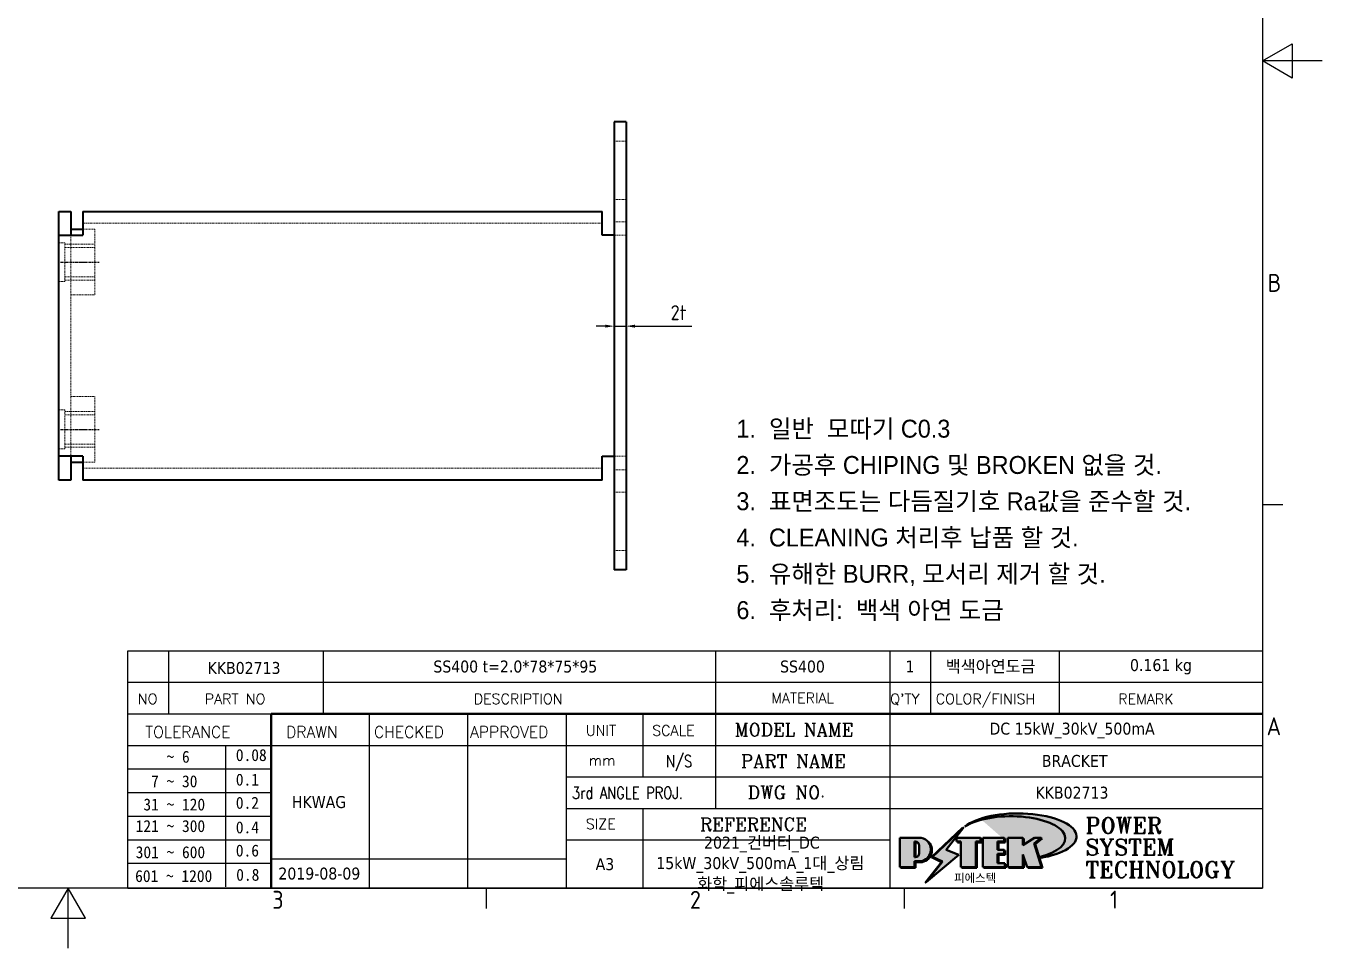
# Model space of a CAD drawing. Header units: millimetres. Extents: x 0 to 420, y 0 to 297.
# Drawn here: x 202.9 to 420, y 0 to 154.4 of the extents above; entities that cross this region are included whole.
import ezdxf
from ezdxf.enums import TextEntityAlignment as Align

# ---------------------------------------------------------------- set-up
doc = ezdxf.new("R2010")
doc.units = ezdxf.units.MM
doc.linetypes.add('CHAIN', pattern=[0.7087, 0.4724, -0.0591, 0.1181, -0.0591])
doc.linetypes.add('DASHED', pattern=[0.2067, 0.1654, -0.0413])
doc.layers.get('0').update_dxf_attribs({"color": 3, "lineweight": 25, "true_color": 0x00ff00})
for name, color, linetype, lineweight, true_color in [('가려진 것(ISO)', 2, 'DASHED', 18, 0xffff00), ('가시적인 것(ISO)', 3, 'Continuous', 40, 0x00ff00), ('기호(ISO)', 5, 'Continuous', 25, 0x0000ff), ('제목(ISO)', 5, 'Continuous', 50, 0x0000ff), ('중심선(ISO)', 1, 'Continuous', 25, 0xff0000), ('치수(ISO)', 2, 'Continuous', 25, 0xffff00)]:
    doc.layers.add(name, color=color, linetype=linetype, lineweight=lineweight, true_color=true_color)
doc.layers.add('경계(ISO)', color=7, linetype='Continuous', lineweight=25)
doc.layers.add('해치(ISO)', color=7, linetype='Continuous', lineweight=18)
doc.styles.add('HAN_291', font='')
doc.styles.add('HAN_370', font='', dxfattribs={"width": 2})
doc.styles.add('ISO Proportional', font='arial.ttf')
doc.styles.add('RC_284', font='ROMANC.shx')
doc.styles.add('RC_287', font='ROMANC.shx')
doc.styles.add('RC_292', font='ROMANC.shx')
doc.styles.add('ROMANT_294', font='romant.shx')
doc.styles.add('문자 텍스트_PSTEK_POSCO', font='isocp.shx')
doc.styles.add('치수 텍스트_PSTEK_POSCO', font='isocp.shx')
doc.styles.add('텍스트 스타일198', font='tahoma.ttf')
doc.styles.add('텍스트 스타일333', font='ROMANC.shx', dxfattribs={"width": 0.800000011920929})
doc.styles.get('HAN_291').set_extended_font_data('GulimChe')
doc.styles.get('HAN_370').set_extended_font_data('GulimChe')
doc.dimstyles.new('치수_PSTEK_POSCO', dxfattribs={"dimtxt": 2.5, "dimasz": 1.5, "dimexe": 1, "dimexo": 1, "dimgap": 1, "dimtad": 1, "dimrnd": 1e-08, "dimdsep": 46, "dimtxsty": '치수 텍스트_PSTEK_POSCO', "dimcen": 0.09, "dimdle": 10, "dimclrd": 7, "dimclre": 7, "dimclrt": 2, "dimadec": 1, "dimazin": 2, "dimtfac": 1, "dimtmove": 0, "dimatfit": 3, "dimfxl": 1, "dimtolj": 1, "dimlwd": -1, "dimlwe": -1, "dimarcsym": 0})

# ---------------------------------------------------------------- blocks, each defined once
blk = doc.blocks.new('경계 Default Border')
at = {"layer": '경계(ISO)'}
for p, q in [((410, 74.25000190734863), (413.4000015258789, 74.25000190734863)), ((280, 10), (280, 6.599999666213989)), ((350, 10), (350, 6.599999666213989))]:
    blk.add_line(p, q, dxfattribs=at)
at = {"layer": '경계(ISO)', "flags": 128}
for points in [[(10, 10), (10, 287.0000076293945), (410, 287.0000076293945), (410, 10), (10, 10)], [(420, 148.5000038146973), (410, 148.5000038146973), (415, 151.3867473602295), (415, 145.6132507324219), (410, 148.5000038146973)], [(210, 0), (210, 10), (207.1132469177246, 5), (212.8867530822754, 5), (210, 10)]]:
    blk.add_lwpolyline(points, dxfattribs=at)
at = {"layer": '경계(ISO)', "color": 2, "true_color": 0xffff00, "char_height": 3.00000011920929, "attachment_point": 7, "style": '문자 텍스트_PSTEK_POSCO'}
for s, insert in [('B', (410.878270202895, 109.8463944559917)), ('A', (410.7144008173592, 35.61784856929444)), ('3', (244.1685395229535, 6.57139439638704)), ('2', (314.127739416884, 6.57139439638704)), ('1', (384.4860661041481, 6.59999988079071))]:
    blk.add_mtext(s, dxfattribs=dict(at, insert=insert))
blk = doc.blocks.new('제목 블록 PSTEK')
at = {"true_color": 0x848484}
for points in [[(317.2195697678507, 17.0593801673321), (322.0326348870767, 21.62682475217465), (322.2781991042243, 21.94392121864296), (317.0471853425802, 16.97985676345368), (318.7512090904202, 16.1899260703855), (316.0018030350395, 12.71868385740789), (316.3356552234328, 13.00206718743325), (318.9235935156908, 16.2694494742633)], [(321.9846681452406, 19.60711530335299), (321.4042753185749, 19.60711530335299), (321.4042753185749, 19.45905590879572), (321.9846681452406, 19.45905590879572)], [(324.6615819988275, 19.45905590879572), (325.4196460989604, 19.45905590879572), (325.4196460989604, 20.11051724484596), (325.2419748254881, 20.11051724484596), (325.2419748254881, 19.60711530335299), (324.4839107253602, 19.60711530335299), (324.4839107253602, 15.3430047401139), (322.1623394187076, 15.3430047401139), (322.1623394187076, 15.19494534555726), (324.6615819988275, 15.19494534555726)], [(328.2914414389548, 19.45905590879572), (329.4054050004294, 19.45905590879572), (329.4054050004294, 20.11051724484596), (329.2277337269622, 20.11051724484596), (329.2277337269622, 19.60711530335299), (328.1137701654877, 19.60711530335299), (328.1137701654877, 18.25543873810179), (328.2914414389548, 18.25543873810179)], [(332.5088862584528, 20.1105172448466), (332.3312149849806, 20.1105172448466), (332.3312149849806, 18.99741471888368), (332.5088862584528, 19.11081371413894)], [(335.6156307331414, 20.11051724484596), (335.2535118015555, 20.11051724484596), (334.2514536401189, 19.30614745124769), (335.4855464857051, 15.3430047401139), (333.1954852176545, 15.3430047401139), (333.2478643833523, 15.19494534555726), (335.6632177591723, 15.19494534555726), (334.4291249135862, 19.15808805669106)], [(328.2914414389548, 17.41554667867274), (329.4054050004294, 17.41554667867274), (329.4054050004294, 18.10737934354514), (329.2277337269622, 18.10737934354514), (329.2277337269622, 17.56360607323003), (328.1137701654877, 17.56360607323003), (328.1137701654877, 15.9944660761648), (328.2914414389548, 15.9944660761648)], [(332.5088862584528, 16.92964231796647), (332.3312149849806, 17.43186301645164), (332.3312149849806, 15.3430047401139), (330.0369607660135, 15.3430047401139), (330.0369607660135, 15.19494534555726), (332.5088862584528, 15.19494534555726)], [(329.5356972676428, 15.8464066816075), (329.3580259941756, 15.8464066816075), (329.3580259941756, 15.3430047401139), (325.8342124037171, 15.3430047401139), (325.8342124037171, 15.19494534555726), (329.5356972676428, 15.19494534555726)]]:
    blk.add_hatch(color=252, dxfattribs=at).paths.add_polyline_path(points)
at = {"true_color": 0x0000ff}
blk.add_hatch(color=5, dxfattribs=at).paths.add_polyline_path([(321.6183518841322, 17.4193704504104), (319.5281351041078, 18.24969419629727), (322.4505835294948, 22.02344462252142), (317.2195697678507, 17.0593801673321), (318.9235935156908, 16.2694494742633), (316.1741874603099, 12.79820726128571)])
at = {"true_color": 0xff0000}
h = blk.add_hatch(color=1, dxfattribs=at)
edge = h.paths.add_edge_path(flags=0)
edge.add_line((314.2242174273352, 19.60711530335299), (314.2242174273352, 17.00126995915134))
edge.add_line((314.2242174273352, 17.00126995915134), (314.3485873187598, 17.00126995915134))
edge.add_arc((314.3485873187598, 17.6527312952023), 0.6514613360509371, 270, 360)
edge.add_line((315.0000486548106, 17.6527312952023), (315.0000486548106, 18.95565396730211))
edge.add_arc((314.3485873187598, 18.95565396730212), 0.6514613360508712, 0, 90)
edge.add_line((314.3485873187598, 19.60711530335299), (314.2242174273352, 19.60711530335299))
edge = h.paths.add_edge_path()
edge.add_arc((314.9847713324306, 18.28938669179658), 1.969189947606664, 269.9999999999959, 450)
edge.add_line((314.9847713324306, 20.25857663940318), (311.7664314776902, 20.25857663940324))
edge.add_line((311.7664314776902, 20.25857663940324), (311.7664314776902, 15.3430047401139))
edge.add_line((311.7664314776902, 15.3430047401139), (314.2242174273352, 15.3430047401139))
edge.add_line((314.2242174273352, 15.3430047401139), (314.2242174273352, 16.32019674418991))
edge.add_line((314.2242174273352, 16.32019674418991), (314.9847713324307, 16.32019674418991))
at = {"true_color": 0x848484}
h = blk.add_hatch(color=252, dxfattribs=at)
edge = h.paths.add_edge_path()
edge.add_arc((314.9847713324309, 18.28938669179657), 1.969189947606666, 270, 406.8278729790604)
edge.add_arc((315.1624426058984, 18.1413272972396), 1.969189947606962, -90, 53.560984836317004, ccw=False)
edge.add_line((315.1624426058984, 16.17213734963263), (314.4018887008024, 16.17213734963263))
edge.add_line((314.4018887008024, 16.17213734963263), (314.4018887008024, 15.19494534555726))
edge.add_line((314.4018887008024, 15.19494534555726), (311.9441027511573, 15.19494534555726))
edge.add_line((311.9441027511573, 15.19494534555726), (311.9441027511573, 15.3430047401139))
edge.add_line((311.9441027511573, 15.3430047401139), (314.2242174273352, 15.3430047401139))
edge.add_line((314.2242174273352, 15.3430047401139), (314.2242174273352, 16.32019674418991))
edge.add_line((314.2242174273352, 16.32019674418991), (314.9847713324309, 16.32019674418991))
h = blk.add_hatch(color=252, dxfattribs=at)
edge = h.paths.add_edge_path()
edge.add_line((314.4018887008024, 19.45905590879572), (314.5262585922315, 19.45905590879572))
edge.add_arc((314.5262585922314, 18.80759457274939), 0.6514613360463194, 60.4189348879147, 90.00000000000318, ccw=False)
edge.add_arc((314.3485873187602, 18.95565396730057), 0.6514613360524251, 39.96992292766206, 90.00000000009999)
edge.add_line((314.3485873187591, 19.60711530335307), (314.2242174273352, 19.60711530335298))
edge.add_line((314.2242174273352, 19.60711530335299), (314.2242174273352, 17.00126995915134))
edge.add_line((314.2242174273352, 17.00126995915134), (314.3485873187591, 17.00126995915134))
edge.add_arc((314.3485873187568, 17.652731295233), 0.6514613360816299, 270.0000000002, 274.6930825552478)
edge.add_line((314.4018887008024, 17.0034541317032), (314.4018887008024, 19.45905590879572))
at = {"true_color": 0xff0000}
for points in [[(324.4839107253602, 19.60711530335299), (325.2419748254881, 19.60711530335299), (325.2419748254881, 20.25857663940324), (321.2266040451076, 20.25857663940324), (321.2266040451076, 19.60711530335299), (321.9846681452406, 19.60711530335299), (321.9846681452406, 15.3430047401139), (324.4839107253602, 15.3430047401139)], [(329.2277337269622, 20.25857663940324), (325.65654113025, 20.25857663940324), (325.65654113025, 15.3430047401139), (329.3580259941756, 15.3430047401139), (329.3580259941756, 15.9944660761648), (328.1137701654877, 15.9944660761648), (328.1137701654877, 17.56360607323003), (329.2277337269622, 17.56360607323003), (329.2277337269622, 18.25543873810179), (328.1137701654877, 18.25543873810179), (328.1137701654877, 19.60711530335299), (329.2277337269622, 19.60711530335299)], [(332.3312149849806, 20.25857663940324), (329.8592894925411, 20.25857663940324), (329.8592894925411, 15.3430047401139), (332.3312149849806, 15.3430047401139), (332.3312149849806, 17.4318630164523), (333.0701931098801, 15.3430047401139), (335.4855464857051, 15.3430047401139), (334.2514536401189, 19.30614745124769), (335.4379594596742, 20.25857663940324), (334.3071782107978, 20.25857663940324), (332.3312149849806, 18.99741471888304)]]:
    blk.add_hatch(color=1, dxfattribs=at).paths.add_polyline_path(points)
at = {"layer": '해치(ISO)', "true_color": 0x27d1fc}
h = blk.add_hatch(color=140, dxfattribs=at)
edge = h.paths.add_edge_path()
edge.add_ellipse((330.3660919371412, 20.15576403068321), major_axis=(9.100907360794343, 0), ratio=0.4069904968023172, start_angle=301.3098473703837, end_angle=507.7436900681698)
edge.add_ellipse((331.5340919371412, 20.4634168429492), major_axis=(-9.82350664112931, 0), ratio=0.3942600559756514, start_angle=111.51207141178469, end_angle=334.47025347086895, ccw=False)
edge.add_line((335.1363447531188, 16.8601935978785), (335.0955236905705, 16.99119398620872))
at = {"color": 180, "true_color": 0x3f00ff}
for p, q in [((182.475792979055, 11.79100474011392), (182.4757929790549, 51.56524660363496)), ((182.4757929790549, 51.56524660363496), (372.4757929537551, 51.56524660363496)), ((189.2651435055721, 51.56524660363496), (189.2651435055722, 41.00524660363494)), ((215.2152739891528, 41.00524660363494), (215.2152739891528, 51.56524660363496)), ((280.8758854511282, 51.56524660363496), (280.8758854511282, 41.00524660363494)), ((310.0881549537552, 51.56524660363496), (310.0881549537553, 41.00524660363494)), ((316.9044520275131, 51.56524660363496), (316.9044520275127, 41.00524660363494)), ((338.4566026226726, 51.56524660363496), (338.4566026226727, 41.00524660363494)), ((372.4757929537551, 51.56524660363496), (372.4757929537551, 11.79100474011389)), ((182.475792979055, 46.2852466036349), (372.4757929537551, 46.28524660363492)), ((182.475792979055, 41.00524660363493), (206.451475290024, 41.00524660363493)), ((222.9401812389276, 11.79100474011392), (222.9401812389276, 41.00524660363494)), ((239.4288871878316, 11.79100474011392), (239.4288871878316, 41.00524660363494)), ((255.9175931367356, 11.79100474011392), (255.9175931367356, 41.00524660363494)), ((268.6918866058747, 41.00524660363494), (268.6918866058747, 30.44524660363498)), ((280.8758854511282, 41.00524660363494), (280.8758854511282, 25.16524660363502)), ((310.088154953755, 41.00524660363494), (310.088154953755, 11.79100474011392)), ((182.475792979055, 35.72524660363497), (206.451475290024, 35.72524660363497)), ((198.8621818849491, 12.02524660363491), (198.8621818849491, 35.72524660363497)), ((206.451475290024, 35.72524660363497), (372.4757929537551, 35.72524660363497)), ((182.475792979055, 31.77524660363492), (206.451475290024, 31.77524660363492)), ((255.917593136736, 30.44524660363498), (372.4757929537552, 30.44524660363501)), ((182.475792979055, 27.82524660363487), (206.451475290024, 27.82524660363487)), ((255.9175931367359, 25.16524660363502), (372.4757929537552, 25.165246603635)), ((268.6918866058744, 25.16524660363502), (268.6918866058744, 11.79100474011392)), ((182.475792979055, 23.87524660363505), (206.451475290024, 23.87524660363505)), ((182.475792979055, 19.92524660363478), (206.451475290024, 19.92524660363478)), ((255.9175931367359, 19.88524660363481), (310.0881549537553, 19.88524660363481)), ((182.475792979055, 15.97524660363496), (206.451475290024, 15.97524660363496)), ((206.451475290024, 16.74100474011396), (255.9175931367359, 16.74100474011396)), ((182.475792979055, 11.79100474011392), (372.4757929537551, 11.79100474011389))]:
    blk.add_line(p, q, dxfattribs=at)
at = {"color": 7, "lineweight": 50}
for p, q in [((206.4514752900237, 11.79100474011392), (206.4514752900237, 41.00524660363494)), ((206.451475290024, 41.00524660363494), (372.4757929537551, 41.00524660363496))]:
    blk.add_line(p, q, dxfattribs=at)
at = {"color": 7}
for p, q in [((322.2781991042243, 21.94392121864296), (317.0471853425802, 16.97985676345368)), ((322.4505835294948, 22.02344462252142), (317.2195697678507, 17.0593801673321)), ((319.5281351041078, 18.24969419629727), (322.4505835294948, 22.02344462252142)), ((322.0326348870767, 21.62682475217465), (322.2781991042243, 21.94392121864296)), ((311.7664314776902, 20.25900474011391), (311.7664314776902, 15.34300474011391)), ((314.9847713324309, 20.25857663940324), (311.7664314776902, 20.25857663940324)), ((314.9847713324309, 20.25857663940324), (311.7664314776902, 20.25857663940324)), ((311.7664314776902, 20.25857663940324), (311.7664314776902, 15.3430047401139)), ((314.2242174273352, 17.00126995915134), (314.2242174273352, 19.60711530335299)), ((314.2242174273352, 19.60711530335299), (314.3485873187591, 19.60711530335299)), ((314.3485873187591, 19.60711530335299), (314.2242174273352, 19.60711530335299)), ((314.2242174273352, 19.60711530335299), (314.2242174273352, 17.00126995915134)), ((314.2242174273352, 17.00126995915134), (314.2242174273352, 19.60711530335299)), ((314.2242174273352, 19.60711530335299), (314.3485873187591, 19.60711530335299)), ((317.2195697678507, 17.0593801673321), (322.0326348870767, 21.62682475217465)), ((325.2419748254881, 20.25857663940324), (321.2266040451076, 20.25857663940324)), ((321.2266040451076, 20.25857663940324), (321.2266040451076, 19.60711530335299)), ((325.2419748254881, 20.25857663940324), (321.2266040451076, 20.25857663940324)), ((321.2266040451076, 20.25857663940324), (321.2266040451076, 19.60711530335299)), ((321.2266040451076, 19.60711530335299), (321.9846681452406, 19.60711530335299)), ((321.2266040451076, 19.60711530335299), (321.9846681452406, 19.60711530335299)), ((321.4042753185749, 19.60711530335299), (321.4042753185749, 19.45905590879572)), ((321.9846681452406, 19.60711530335299), (321.4042753185749, 19.60711530335299)), ((321.9846681452406, 19.60711530335299), (321.9846681452406, 15.3430047401139)), ((321.9846681452406, 19.45905590879572), (321.9846681452406, 19.60711530335299)), ((321.9846681452406, 19.60711530335299), (321.9846681452406, 15.3430047401139)), ((324.4839107253602, 19.60711530335299), (325.2419748254881, 19.60711530335299)), ((324.4839107253602, 15.3430047401139), (324.4839107253602, 19.60711530335299)), ((325.2419748254881, 19.60711530335299), (324.4839107253602, 19.60711530335299)), ((324.4839107253602, 19.60711530335299), (324.4839107253602, 15.3430047401139)), ((324.4839107253602, 19.60711530335299), (325.2419748254881, 19.60711530335299)), ((324.4839107253602, 15.3430047401139), (324.4839107253602, 19.60711530335299)), ((325.2419748254881, 19.60711530335299), (325.2419748254881, 20.25857663940324)), ((325.2419748254881, 19.60711530335299), (325.2419748254881, 20.25857663940324)), ((325.4196460989604, 20.11051724484596), (325.2419748254881, 20.11051724484596)), ((325.2419748254881, 20.11051724484596), (325.2419748254881, 19.60711530335299)), ((325.4196460989604, 19.45905590879572), (325.4196460989604, 20.11051724484596)), ((329.2277337269622, 20.25857663940324), (325.65654113025, 20.25857663940324)), ((325.65654113025, 20.25857663940324), (325.65654113025, 15.3430047401139)), ((325.65654113025, 20.25857663940324), (325.65654113025, 15.3430047401139)), ((329.2277337269622, 20.25857663940324), (325.65654113025, 20.25857663940324)), ((328.1137701654877, 18.25543873810179), (328.1137701654877, 19.60711530335299)), ((328.1137701654877, 19.60711530335299), (329.2277337269622, 19.60711530335299)), ((329.2277337269622, 19.60711530335299), (328.1137701654877, 19.60711530335299)), ((328.1137701654877, 19.60711530335299), (328.1137701654877, 18.25543873810179)), ((328.1137701654877, 18.25543873810179), (328.1137701654877, 19.60711530335299)), ((328.1137701654877, 19.60711530335299), (329.2277337269622, 19.60711530335299)), ((329.2277337269622, 19.60711530335299), (329.2277337269622, 20.25857663940324)), ((329.2277337269622, 19.60711530335299), (329.2277337269622, 20.25857663940324)), ((329.4054050004294, 20.11051724484596), (329.2277337269622, 20.11051724484596)), ((329.2277337269622, 20.11051724484596), (329.2277337269622, 19.60711530335299)), ((329.4054050004294, 19.45905590879572), (329.4054050004294, 20.11051724484596)), ((332.3312149849806, 20.25857663940324), (329.8592894925411, 20.25857663940324)), ((329.8592894925411, 20.25857663940324), (329.8592894925411, 15.3430047401139)), ((329.8592894925411, 20.25857663940324), (329.8592894925411, 15.3430047401139)), ((332.3312149849806, 20.25857663940324), (329.8592894925411, 20.25857663940324)), ((334.3071782107978, 20.25857663940324), (332.3312149849806, 18.99741471888304)), ((332.3312149849806, 18.99741471888304), (332.3312149849806, 20.25857663940324)), ((334.3071782107978, 20.25857663940324), (332.3312149849806, 18.99741471888304)), ((332.3312149849806, 18.99741471888304), (332.3312149849806, 20.25857663940324)), ((332.5088862584528, 20.1105172448466), (332.3312149849806, 20.1105172448466)), ((332.3312149849806, 20.1105172448466), (332.3312149849806, 18.99741471888368)), ((332.5088862584528, 19.11081371413894), (332.5088862584528, 20.1105172448466)), ((334.2514536401189, 19.30614745124769), (335.4379594596742, 20.25857663940324)), ((334.2514536401189, 19.30614745124769), (335.4379594596742, 20.25857663940324)), ((335.2535118015555, 20.11051724484596), (334.2514536401189, 19.30614745124769)), ((335.4379594596742, 20.25857663940324), (334.3071782107978, 20.25857663940324)), ((335.4379594596742, 20.25857663940324), (334.3071782107978, 20.25857663940324)), ((334.4291249135862, 19.15808805669104), (335.6156307331414, 20.11051724484596)), ((335.6156307331414, 20.11051724484596), (335.2535118015555, 20.11051724484596)), ((314.4018887008024, 19.45905590879572), (314.5262585922314, 19.45905590879572)), ((314.4018887008024, 17.0034541317032), (314.4018887008024, 19.45905590879572)), ((315.0000486548106, 18.95565396730275), (315.0000486548106, 17.65273129520161)), ((315.0000486548106, 18.95565396730275), (315.0000486548106, 17.65273129520161)), ((316.1741874603099, 12.79820726128571), (321.6183518841322, 17.4193704504104)), ((321.6183518841322, 17.4193704504104), (319.5281351041078, 18.24969419629727)), ((321.4042753185749, 19.45905590879572), (321.9846681452406, 19.45905590879572)), ((324.6615819988275, 19.45905590879572), (325.4196460989604, 19.45905590879572)), ((324.6615819988275, 15.19494534555726), (324.6615819988275, 19.45905590879572)), ((329.2277337269622, 18.25543873810179), (328.1137701654877, 18.25543873810179)), ((328.1137701654877, 18.25543873810179), (328.2914414389548, 18.25543873810179)), ((329.2277337269622, 18.25543873810179), (328.1137701654877, 18.25543873810179)), ((328.1137701654877, 17.56360607323003), (329.2277337269622, 17.56360607323003)), ((328.1137701654877, 15.9944660761648), (328.1137701654877, 17.56360607323003)), ((329.2277337269622, 17.56360607323003), (328.1137701654877, 17.56360607323003)), ((328.1137701654877, 17.56360607323003), (328.1137701654877, 15.9944660761648)), ((328.1137701654877, 17.56360607323003), (329.2277337269622, 17.56360607323003)), ((328.1137701654877, 15.9944660761648), (328.1137701654877, 17.56360607323003)), ((328.2914414389548, 18.25543873810179), (328.2914414389548, 19.45905590879572)), ((328.2914414389548, 19.45905590879572), (329.4054050004294, 19.45905590879572)), ((328.2914414389548, 15.9944660761648), (328.2914414389548, 17.41554667867274)), ((328.2914414389548, 17.41554667867274), (329.4054050004294, 17.41554667867274)), ((329.2277337269622, 17.56360607323003), (329.2277337269622, 18.25543873810179)), ((329.2277337269622, 17.56360607323003), (329.2277337269622, 18.25543873810179)), ((329.4054050004294, 18.10737934354514), (329.2277337269622, 18.10737934354514)), ((329.2277337269622, 18.10737934354514), (329.2277337269622, 17.56360607323003)), ((329.4054050004294, 17.41554667867274), (329.4054050004294, 18.10737934354514)), ((332.3312149849806, 18.99741471888368), (332.5088862584528, 19.11081371413894)), ((332.3312149849806, 17.4318630164523), (333.0701931098801, 15.3430047401139)), ((332.3312149849806, 15.3430047401139), (332.3312149849806, 17.4318630164523)), ((332.5088862584528, 16.92964231796647), (332.3312149849806, 17.43186301645164)), ((332.3312149849806, 17.43186301645164), (332.3312149849806, 15.3430047401139)), ((332.3312149849806, 17.4318630164523), (333.0701931098801, 15.3430047401139)), ((332.3312149849806, 15.3430047401139), (332.3312149849806, 17.4318630164523)), ((335.4855464857051, 15.3430047401139), (334.2514536401189, 19.30614745124769)), ((334.2514536401189, 19.30614745124769), (335.4855464857051, 15.3430047401139)), ((335.4855464857051, 15.3430047401139), (334.2514536401189, 19.30614745124769)), ((335.6632177591723, 15.19494534555726), (334.4291249135862, 19.15808805669104)), ((345.0447381189468, 17.50375595811051), (344.9867755289346, 17.689895936919)), ((311.7664314776902, 15.3430047401139), (314.2242174273352, 15.3430047401139)), ((311.7664314776902, 15.3430047401139), (314.2242174273352, 15.3430047401139)), ((314.2242174273352, 15.3430047401139), (311.9441027511573, 15.3430047401139)), ((311.9441027511573, 15.3430047401139), (311.9441027511573, 15.19494534555726)), ((314.3485873187591, 17.00126995915134), (314.2242174273352, 17.00126995915134)), ((314.2242174273352, 17.00126995915134), (314.3485873187591, 17.00126995915134)), ((314.3485873187591, 17.00126995915134), (314.2242174273352, 17.00126995915134)), ((314.2242174273352, 16.32019674418991), (314.9847713324309, 16.32019674418991)), ((314.2242174273352, 15.3430047401139), (314.2242174273352, 16.32019674418991)), ((314.9847713324309, 16.32019674418991), (314.2242174273352, 16.32019674418991)), ((314.2242174273352, 16.32019674418991), (314.2242174273352, 15.3430047401139)), ((314.2242174273352, 16.32019674418991), (314.9847713324309, 16.32019674418991)), ((314.2242174273352, 15.3430047401139), (314.2242174273352, 16.32019674418991)), ((314.4018887008024, 16.17213734963263), (315.162442605898, 16.17213734963263)), ((314.4018887008024, 15.19494534555726), (314.4018887008024, 16.17213734963263)), ((318.7512090904202, 16.1899260703855), (316.0018030350395, 12.71868385740789)), ((318.9235935156908, 16.2694494742633), (316.1741874603099, 12.79820726128571)), ((316.3356552234328, 13.00206718743325), (318.9235935156908, 16.2694494742633)), ((317.0471853425802, 16.97985676345368), (318.7512090904202, 16.1899260703855)), ((318.9235935156908, 16.2694494742633), (317.2195697678507, 17.0593801673321)), ((317.2195697678507, 17.0593801673321), (318.9235935156908, 16.2694494742633)), ((321.9846681452406, 15.3430047401139), (324.4839107253602, 15.3430047401139)), ((321.9846681452406, 15.3430047401139), (324.4839107253602, 15.3430047401139)), ((324.4839107253602, 15.3430047401139), (322.1623394187076, 15.3430047401139)), ((322.1623394187076, 15.3430047401139), (322.1623394187076, 15.19494534555726)), ((325.65654113025, 15.3430047401139), (329.3580259941756, 15.3430047401139)), ((325.65654113025, 15.3430047401139), (329.3580259941756, 15.3430047401139)), ((329.3580259941756, 15.3430047401139), (325.8342124037171, 15.3430047401139)), ((325.8342124037171, 15.3430047401139), (325.8342124037171, 15.19494534555726)), ((329.3580259941756, 15.9944660761648), (328.1137701654877, 15.9944660761648)), ((328.1137701654877, 15.9944660761648), (328.2914414389548, 15.9944660761648)), ((329.3580259941756, 15.9944660761648), (328.1137701654877, 15.9944660761648)), ((329.3580259941756, 15.3430047401139), (329.3580259941756, 15.9944660761648)), ((329.3580259941756, 15.3430047401139), (329.3580259941756, 15.9944660761648)), ((329.5356972676428, 15.8464066816075), (329.3580259941756, 15.8464066816075)), ((329.3580259941756, 15.8464066816075), (329.3580259941756, 15.3430047401139)), ((329.5356972676428, 15.19494534555726), (329.5356972676428, 15.8464066816075)), ((329.8592894925411, 15.3430047401139), (332.3312149849806, 15.3430047401139)), ((329.8592894925411, 15.3430047401139), (332.3312149849806, 15.3430047401139)), ((332.3312149849806, 15.3430047401139), (330.0369607660135, 15.3430047401139)), ((330.0369607660135, 15.3430047401139), (330.0369607660135, 15.19494534555726)), ((332.5088862584528, 15.19494534555726), (332.5088862584528, 16.92964231796647)), ((333.0701931098801, 15.3430047401139), (335.4855464857051, 15.3430047401139)), ((333.0701931098801, 15.3430047401139), (335.4855464857051, 15.3430047401139)), ((335.4855464857051, 15.3430047401139), (333.1954852176545, 15.3430047401139)), ((333.1954852176545, 15.3430047401139), (333.2478643833523, 15.19494534555726)), ((311.9441027511573, 15.19494534555726), (314.4018887008024, 15.19494534555726)), ((322.1623394187076, 15.19494534555726), (324.6615819988275, 15.19494534555726)), ((325.8342124037171, 15.19494534555726), (329.5356972676428, 15.19494534555726)), ((330.0369607660135, 15.19494534555726), (332.5088862584528, 15.19494534555726)), ((333.2478643833523, 15.19494534555726), (335.6632177591723, 15.19494534555726)), ((316.0018030350395, 12.71868385740789), (316.3356552234328, 13.00206718743325))]:
    blk.add_line(p, q, dxfattribs=at)
at = {"color": 5, "true_color": 0x0000ff}
for p, q in [((322.4505835294948, 22.02344462252142), (317.2195697678507, 17.0593801673321)), ((319.5281351041078, 18.24969419629727), (322.4505835294948, 22.02344462252142)), ((316.1741874603099, 12.79820726128571), (321.6183518841322, 17.4193704504104)), ((321.6183518841322, 17.4193704504104), (319.5281351041078, 18.24969419629727)), ((318.9235935156908, 16.2694494742633), (316.1741874603099, 12.79820726128571)), ((317.2195697678507, 17.0593801673321), (318.9235935156908, 16.2694494742633))]:
    blk.add_line(p, q, dxfattribs=at)
at = {"color": 1, "true_color": 0xff0000}
for p, q in [((314.9847713324309, 20.25857663940324), (311.7664314776902, 20.25857663940324)), ((311.7664314776902, 20.25857663940324), (311.7664314776902, 15.3430047401139)), ((314.2242174273352, 17.00126995915134), (314.2242174273352, 19.60711530335299)), ((314.2242174273352, 19.60711530335299), (314.3485873187591, 19.60711530335299)), ((325.2419748254881, 20.25857663940324), (321.2266040451076, 20.25857663940324)), ((321.2266040451076, 20.25857663940324), (321.2266040451076, 19.60711530335299)), ((321.2266040451076, 19.60711530335299), (321.9846681452406, 19.60711530335299)), ((321.9846681452406, 19.60711530335299), (321.9846681452406, 15.3430047401139)), ((324.4839107253602, 19.60711530335299), (325.2419748254881, 19.60711530335299)), ((324.4839107253602, 15.3430047401139), (324.4839107253602, 19.60711530335299)), ((325.2419748254881, 19.60711530335299), (325.2419748254881, 20.25857663940324)), ((329.2277337269622, 20.25857663940324), (325.65654113025, 20.25857663940324)), ((325.65654113025, 20.25857663940324), (325.65654113025, 15.3430047401139)), ((328.1137701654877, 18.25543873810179), (328.1137701654877, 19.60711530335299)), ((328.1137701654877, 19.60711530335299), (329.2277337269622, 19.60711530335299)), ((329.2277337269622, 19.60711530335299), (329.2277337269622, 20.25857663940324)), ((332.3312149849806, 20.25857663940324), (329.8592894925411, 20.25857663940324)), ((329.8592894925411, 20.25857663940324), (329.8592894925411, 15.3430047401139)), ((334.3071782107978, 20.25857663940324), (332.3312149849806, 18.99741471888304)), ((332.3312149849806, 18.99741471888304), (332.3312149849806, 20.25857663940324)), ((334.2514536401189, 19.30614745124769), (335.4379594596742, 20.25857663940324)), ((335.4379594596742, 20.25857663940324), (334.3071782107978, 20.25857663940324)), ((315.0000486548106, 18.95565396730275), (315.0000486548106, 17.65273129520161)), ((329.2277337269622, 18.25543873810179), (328.1137701654877, 18.25543873810179)), ((328.1137701654877, 17.56360607323003), (329.2277337269622, 17.56360607323003)), ((328.1137701654877, 15.9944660761648), (328.1137701654877, 17.56360607323003)), ((329.2277337269622, 17.56360607323003), (329.2277337269622, 18.25543873810179)), ((332.3312149849806, 17.4318630164523), (333.0701931098801, 15.3430047401139)), ((332.3312149849806, 15.3430047401139), (332.3312149849806, 17.4318630164523)), ((335.4855464857051, 15.3430047401139), (334.2514536401189, 19.30614745124769)), ((311.7664314776902, 15.3430047401139), (314.2242174273352, 15.3430047401139)), ((314.3485873187591, 17.00126995915134), (314.2242174273352, 17.00126995915134)), ((314.2242174273352, 16.32019674418991), (314.9847713324309, 16.32019674418991)), ((314.2242174273352, 15.3430047401139), (314.2242174273352, 16.32019674418991)), ((321.9846681452406, 15.3430047401139), (324.4839107253602, 15.3430047401139)), ((325.65654113025, 15.3430047401139), (329.3580259941756, 15.3430047401139)), ((329.3580259941756, 15.9944660761648), (328.1137701654877, 15.9944660761648)), ((329.3580259941756, 15.3430047401139), (329.3580259941756, 15.9944660761648)), ((329.8592894925411, 15.3430047401139), (332.3312149849806, 15.3430047401139)), ((333.0701931098801, 15.3430047401139), (335.4855464857051, 15.3430047401139))]:
    blk.add_line(p, q, dxfattribs=at)
at = {"color": 7}
for centre, radius, start, end in [((314.3485873187598, 18.95565396730211), 0.6514613360508712, 0, 90), ((314.3485873187602, 18.95565396730057), 0.6514613360524251, 39.96992292766117, 90), ((314.3485873187598, 18.95565396730212), 0.6514613360508712, 0, 90), ((314.9847713324309, 18.28938669179658), 1.969189947606665, 270, 90), ((314.9847713324309, 18.28938669179658), 1.969189947606665, 270, 90), ((314.9847713324307, 18.2893866917965), 1.969189947606594, 270, 46.82787297909833), ((315.1624426058984, 18.1413272972396), 1.969189947606961, 270, 53.56098483636067), ((314.3485873187597, 17.65273129520228), 0.6514613360509381, 270, 0), ((314.3485873187598, 17.6527312952023), 0.6514613360509381, 270, 0), ((314.5262585922314, 18.80759457274939), 0.6514613360463193, 60.41893488791137, 90), ((314.3485873187568, 17.652731295233), 0.6514613360816299, 270, 274.6930825552478)]:
    blk.add_arc(centre, radius, start, end, dxfattribs=at)
at = {"color": 1, "true_color": 0xff0000}
for centre, radius, start, end in [((314.3485873187598, 18.95565396730211), 0.6514613360508712, 0, 90), ((314.9847713324309, 18.28938669179657), 1.969189947606665, 270, 90), ((314.3485873187598, 17.6527312952023), 0.6514613360509381, 270, 0)]:
    blk.add_arc(centre, radius, start, end, dxfattribs=at)
at = {"layer": '제목(ISO)', "lineweight": 18}
blk.add_line((182.475792979055, 35.72500474011393), (182.475792979055, 11.79100474011392), dxfattribs=at)
at = {"layer": '제목(ISO)'}
for p, q in [((322.2781991042243, 21.94392121864296), (317.0471853425802, 16.97985676345368)), ((322.4505835294948, 22.02344462252142), (317.2195697678507, 17.0593801673321)), ((319.5281351041078, 18.24969419629727), (322.4505835294948, 22.02344462252142)), ((322.0326348870767, 21.62682475217465), (322.2781991042243, 21.94392121864296)), ((314.9847713324306, 20.25857663940324), (311.7664314776902, 20.25857663940324)), ((311.7664314776902, 20.25857663940324), (311.7664314776902, 15.3430047401139)), ((314.2242174273352, 17.00126995915134), (314.2242174273352, 19.60711530335299)), ((314.2242174273352, 19.60711530335299), (314.3485873187598, 19.60711530335299)), ((314.3485873187591, 19.60711530335299), (314.2242174273352, 19.60711530335299)), ((314.2242174273352, 19.60711530335299), (314.2242174273352, 17.00126995915134)), ((317.2195697678507, 17.0593801673321), (322.0326348870767, 21.62682475217465)), ((325.2419748254881, 20.25857663940324), (321.2266040451076, 20.25857663940324)), ((321.2266040451076, 20.25857663940324), (321.2266040451076, 19.60711530335299)), ((321.2266040451076, 19.60711530335299), (321.9846681452406, 19.60711530335299)), ((321.9846681452406, 19.60711530335299), (321.4042753185749, 19.60711530335299)), ((321.4042753185749, 19.60711530335299), (321.4042753185749, 19.45905590879572)), ((321.9846681452406, 19.60711530335299), (321.9846681452406, 15.3430047401139)), ((321.9846681452406, 19.45905590879572), (321.9846681452406, 19.60711530335299)), ((324.4839107253602, 19.60711530335299), (325.2419748254881, 19.60711530335299)), ((324.4839107253602, 15.3430047401139), (324.4839107253602, 19.60711530335299)), ((325.2419748254881, 19.60711530335299), (324.4839107253602, 19.60711530335299)), ((324.4839107253602, 19.60711530335299), (324.4839107253602, 15.3430047401139)), ((325.2419748254881, 19.60711530335299), (325.2419748254881, 20.25857663940324)), ((325.4196460989604, 20.11051724484596), (325.2419748254881, 20.11051724484596)), ((325.2419748254881, 20.11051724484596), (325.2419748254881, 19.60711530335299)), ((325.4196460989604, 19.45905590879572), (325.4196460989604, 20.11051724484596)), ((329.2277337269622, 20.25857663940324), (325.65654113025, 20.25857663940324)), ((325.65654113025, 20.25857663940324), (325.65654113025, 15.3430047401139)), ((328.1137701654877, 18.25543873810179), (328.1137701654877, 19.60711530335299)), ((328.1137701654877, 19.60711530335299), (329.2277337269622, 19.60711530335299)), ((329.2277337269622, 19.60711530335299), (328.1137701654877, 19.60711530335299)), ((328.1137701654877, 19.60711530335299), (328.1137701654877, 18.25543873810179)), ((329.2277337269622, 19.60711530335299), (329.2277337269622, 20.25857663940324)), ((329.4054050004294, 20.11051724484596), (329.2277337269622, 20.11051724484596)), ((329.2277337269622, 20.11051724484596), (329.2277337269622, 19.60711530335299)), ((329.4054050004294, 19.45905590879572), (329.4054050004294, 20.11051724484596)), ((332.3312149849806, 20.25857663940324), (329.8592894925411, 20.25857663940324)), ((329.8592894925411, 20.25857663940324), (329.8592894925411, 15.3430047401139)), ((334.3071782107978, 20.25857663940324), (332.3312149849806, 18.99741471888304)), ((332.3312149849806, 18.99741471888304), (332.3312149849806, 20.25857663940324)), ((332.5088862584528, 20.1105172448466), (332.3312149849806, 20.1105172448466)), ((332.3312149849806, 20.1105172448466), (332.3312149849806, 18.99741471888368)), ((332.5088862584528, 19.11081371413894), (332.5088862584528, 20.1105172448466)), ((334.2514536401189, 19.30614745124769), (335.4379594596742, 20.25857663940324)), ((335.2535118015555, 20.11051724484596), (334.2514536401189, 19.30614745124769)), ((335.4379594596742, 20.25857663940324), (334.3071782107978, 20.25857663940324)), ((334.4291249135862, 19.15808805669106), (335.6156307331414, 20.11051724484596)), ((335.6156307331414, 20.11051724484596), (335.2535118015555, 20.11051724484596)), ((314.4018887008024, 19.45905590879572), (314.5262585922314, 19.45905590879572)), ((314.4018887008024, 17.0034541317032), (314.4018887008024, 19.45905590879572)), ((315.0000486548106, 18.95565396730211), (315.0000486548106, 17.6527312952023)), ((316.1741874603099, 12.79820726128571), (321.6183518841322, 17.4193704504104)), ((321.6183518841322, 17.4193704504104), (319.5281351041078, 18.24969419629727)), ((321.4042753185749, 19.45905590879572), (321.9846681452406, 19.45905590879572)), ((324.6615819988275, 19.45905590879572), (325.4196460989604, 19.45905590879572)), ((324.6615819988275, 15.19494534555726), (324.6615819988275, 19.45905590879572)), ((329.2277337269622, 18.25543873810179), (328.1137701654877, 18.25543873810179)), ((328.1137701654877, 18.25543873810179), (328.2914414389548, 18.25543873810179)), ((328.1137701654877, 15.9944660761648), (328.1137701654877, 17.56360607323003)), ((328.1137701654877, 17.56360607323003), (329.2277337269622, 17.56360607323003)), ((329.2277337269622, 17.56360607323003), (328.1137701654877, 17.56360607323003)), ((328.1137701654877, 17.56360607323003), (328.1137701654877, 15.9944660761648)), ((328.2914414389548, 19.45905590879572), (329.4054050004294, 19.45905590879572)), ((328.2914414389548, 18.25543873810179), (328.2914414389548, 19.45905590879572)), ((328.2914414389548, 17.41554667867274), (329.4054050004294, 17.41554667867274)), ((328.2914414389548, 15.9944660761648), (328.2914414389548, 17.41554667867274)), ((329.2277337269622, 17.56360607323003), (329.2277337269622, 18.25543873810179)), ((329.4054050004294, 18.10737934354514), (329.2277337269622, 18.10737934354514)), ((329.2277337269622, 18.10737934354514), (329.2277337269622, 17.56360607323003)), ((329.4054050004294, 17.41554667867274), (329.4054050004294, 18.10737934354514)), ((332.3312149849806, 18.99741471888368), (332.5088862584528, 19.11081371413894)), ((332.3312149849806, 15.3430047401139), (332.3312149849806, 17.4318630164523)), ((332.3312149849806, 17.4318630164523), (333.0701931098801, 15.3430047401139)), ((332.5088862584528, 16.92964231796647), (332.3312149849806, 17.43186301645164)), ((332.3312149849806, 17.43186301645164), (332.3312149849806, 15.3430047401139)), ((335.4855464857051, 15.3430047401139), (334.2514536401189, 19.30614745124769)), ((334.2514536401189, 19.30614745124769), (335.4855464857051, 15.3430047401139)), ((335.6632177591723, 15.19494534555726), (334.4291249135862, 19.15808805669106)), ((311.7664314776902, 15.3430047401139), (314.2242174273352, 15.3430047401139)), ((314.2242174273352, 15.3430047401139), (311.9441027511573, 15.3430047401139)), ((311.9441027511573, 15.3430047401139), (311.9441027511573, 15.19494534555726)), ((314.3485873187598, 17.00126995915134), (314.2242174273352, 17.00126995915134)), ((314.2242174273352, 17.00126995915134), (314.3485873187591, 17.00126995915134)), ((314.2242174273352, 15.3430047401139), (314.2242174273352, 16.32019674418991)), ((314.2242174273352, 16.32019674418991), (314.9847713324307, 16.32019674418991)), ((314.9847713324309, 16.32019674418991), (314.2242174273352, 16.32019674418991)), ((314.2242174273352, 16.32019674418991), (314.2242174273352, 15.3430047401139)), ((314.4018887008024, 15.19494534555726), (314.4018887008024, 16.17213734963263)), ((314.4018887008024, 16.17213734963263), (315.1624426058984, 16.17213734963263)), ((318.7512090904202, 16.1899260703855), (316.0018030350395, 12.71868385740789)), ((318.9235935156908, 16.2694494742633), (316.1741874603099, 12.79820726128571)), ((316.3356552234328, 13.00206718743325), (318.9235935156908, 16.2694494742633)), ((317.0471853425802, 16.97985676345368), (318.7512090904202, 16.1899260703855)), ((317.2195697678507, 17.0593801673321), (318.9235935156908, 16.2694494742633)), ((318.9235935156908, 16.2694494742633), (317.2195697678507, 17.0593801673321)), ((321.9846681452406, 15.3430047401139), (324.4839107253602, 15.3430047401139)), ((324.4839107253602, 15.3430047401139), (322.1623394187076, 15.3430047401139)), ((322.1623394187076, 15.3430047401139), (322.1623394187076, 15.19494534555726)), ((325.65654113025, 15.3430047401139), (329.3580259941756, 15.3430047401139)), ((329.3580259941756, 15.3430047401139), (325.8342124037171, 15.3430047401139)), ((325.8342124037171, 15.3430047401139), (325.8342124037171, 15.19494534555726)), ((329.3580259941756, 15.9944660761648), (328.1137701654877, 15.9944660761648)), ((328.1137701654877, 15.9944660761648), (328.2914414389548, 15.9944660761648)), ((329.3580259941756, 15.3430047401139), (329.3580259941756, 15.9944660761648)), ((329.5356972676428, 15.8464066816075), (329.3580259941756, 15.8464066816075)), ((329.3580259941756, 15.8464066816075), (329.3580259941756, 15.3430047401139)), ((329.5356972676428, 15.19494534555726), (329.5356972676428, 15.8464066816075)), ((329.8592894925411, 15.3430047401139), (332.3312149849806, 15.3430047401139)), ((332.3312149849806, 15.3430047401139), (330.0369607660135, 15.3430047401139)), ((330.0369607660135, 15.3430047401139), (330.0369607660135, 15.19494534555726)), ((332.5088862584528, 15.19494534555726), (332.5088862584528, 16.92964231796647)), ((333.0701931098801, 15.3430047401139), (335.4855464857051, 15.3430047401139)), ((335.4855464857051, 15.3430047401139), (333.1954852176545, 15.3430047401139)), ((333.1954852176545, 15.3430047401139), (333.2478643833523, 15.19494534555726)), ((311.9441027511573, 15.19494534555726), (314.4018887008024, 15.19494534555726)), ((322.1623394187076, 15.19494534555726), (324.6615819988275, 15.19494534555726)), ((325.8342124037171, 15.19494534555726), (329.5356972676428, 15.19494534555726)), ((330.0369607660135, 15.19494534555726), (332.5088862584528, 15.19494534555726)), ((333.2478643833523, 15.19494534555726), (335.6632177591723, 15.19494534555726)), ((316.0018030350395, 12.71868385740789), (316.3356552234328, 13.00206718743325))]:
    blk.add_line(p, q, dxfattribs=at)
at = {"layer": '제목(ISO)', "color": 4, "true_color": 0x00ffff}
blk.add_line((335.1363447531188, 16.8601935978785), (335.0955236905705, 16.99119398620872), dxfattribs=at)
at = {"layer": '제목(ISO)'}
for centre, radius, start, end in [((314.3485873187598, 18.95565396730212), 0.6514613360508712, 0, 90), ((314.3485873187602, 18.95565396730057), 0.6514613360524251, 39.96992292766117, 90), ((314.9847713324306, 18.28938669179658), 1.969189947606664, 46.82787297909431, 90), ((314.9847713324307, 18.2893866917965), 1.969189947606594, 270, 46.82787297909833), ((314.9847713324309, 18.28938669179657), 1.969189947606666, 270, 46.8278729790603), ((315.1624426058984, 18.1413272972396), 1.969189947606962, 270, 53.56098483631701), ((314.3485873187598, 17.6527312952023), 0.6514613360509371, 270, 0), ((314.5262585922314, 18.80759457274939), 0.6514613360463193, 60.41893488791137, 90), ((314.3485873187568, 17.652731295233), 0.6514613360816299, 270, 274.6930825552478)]:
    blk.add_arc(centre, radius, start, end, dxfattribs=at)
at = {"layer": '제목(ISO)', "color": 4, "true_color": 0x00ffff}
for centre, major_axis, ratio, start_param, end_param in [((331.5340919371412, 20.4634168429492), (9.82350664112931, 0), 0.3942600559756514, 5.087845455444478, 8.97919982663645), ((330.3660919371412, 20.15576403068321), (9.100907360794343, 0), 0.4069904968023172, 5.258848905294775, 8.861799147915196)]:
    blk.add_ellipse(centre, major_axis=major_axis, ratio=ratio, start_param=start_param, end_param=end_param, dxfattribs=at)
at = {"color": 2, "true_color": 0xffff00}
for s, height, style, p in [('NO', 1.742399930953979, 'RC_284', (184.135398793432, 42.62317362549192)), ('PART NO', 1.742399930953979, 'RC_284', (195.3359407378685, 42.62317362549192)), ('DESCRIPTION', 1.742399930953979, 'RC_284', (240.4025565652523, 42.62317362549192)), ("Q'TY", 1.742399930953979, 'RC_284', (310.1440786515383, 42.62317362549192)), ('COLOR/FINISH', 1.742399930953979, 'RC_284', (317.7725341324144, 42.62317362549192)), ('REMARK', 1.742399930953979, 'RC_284', (348.346649953877, 42.62317362549192)), ('UNIT', 1.742399930953979, 'RC_284', (259.1652673287452, 37.34317362549218)), ('SCALE', 1.742399930953979, 'RC_284', (270.2934779252897, 37.34317362549218)), ('MODEL NAME', 2.178000062704086, 'RC_292', (284.096330289083, 37.25462520371384)), (' TOLERANCE', 1.899999976158142, 'RC_287', (184.0872874387979, 37.00893196870329)), ('DRAWN', 1.899999976158142, 'RC_287', (208.9766620976279, 37.00893196870329)), ('CHECKED', 1.899999976158142, 'RC_287', (223.6856844514997, 37.00893196870329)), ('APPROVED', 1.899999976158142, 'RC_287', (239.7795453577791, 37.00893196870329)), ('    ~ 6', 2.000000029802322, 'HAN_291', (183.7721304966814, 32.8176515608431)), ('0.08', 2.000000029802322, 'HAN_291', (200.5467345600617, 33.09873600004101)), ('mm', 1.742399930953979, 'RC_284', (259.6505418159997, 32.3543089683787)), ('PART NAME', 2.178000062704086, 'RC_292', (285.1416959765849, 32.03045329421792)), ('  7 ~ 30', 2.000000029802322, 'HAN_291', (183.7721304966814, 28.70538114822415)), ('0.1', 2.000000029802322, 'HAN_291', (200.5467345600617, 28.98646558742206)), (' DWG NO.', 2.178000062704086, 'RC_292', (284.8124284083233, 26.75045329421772)), (' 31 ~ 120', 2.000000029802322, 'HAN_291', (183.7721304966814, 24.82628181916237)), ('0.2', 2.000000029802322, 'HAN_291', (200.5467345600617, 25.10736625836028)), ('121 ~ 300', 2.000000029802322, 'HAN_291', (183.7721304966814, 21.21401206133254)), ('0.4', 2.000000029802322, 'HAN_291', (200.5467345600617, 20.99509650053045)), ('SIZE', 1.742399930953979, 'RC_284', (259.1652673287452, 21.69497768947366)), ('REFERENCE', 2.178000062704086, 'RC_292', (278.2741065029841, 21.43214925458022)), ('301 ~ 600', 2.000000029802322, 'HAN_291', (183.7721304966814, 16.83491273227077)), ('0.6', 2.000000029802322, 'HAN_291', (200.5467345600617, 17.11599717146868)), ('601 ~ 1200', 2.000000029802322, 'HAN_291', (183.6802025156883, 12.84759660881125)), ('0.8', 2.000000029802322, 'HAN_291', (200.6097246063884, 13.05732192299702))]:
    blk.add_text(s, height=height, dxfattribs=dict(at, style=style)).set_placement(p)
at = {"color": 2, "true_color": 0xffff00, "style": 'RC_284'}
blk.add_text('MATERIAL', height=1.742399930953979, dxfattribs=at).set_placement((295.4820202024417, 43.64524660363492), align=Align.MIDDLE_CENTER)
at = {"color": 7, "style": '텍스트 스타일333', "width": 0.7999999523162842}
blk.add_text('N/S', height=2.000000029802322, dxfattribs=at).set_placement((274.7838860285014, 33.08524660363496), align=Align.MIDDLE_CENTER)
at = {"color": 2, "true_color": 0xffff00, "style": '텍스트 스타일333', "width": 0.7999999523162842}
blk.add_text('3rd ANGLE PROJ.', height=2.000000029802322, dxfattribs=at).set_placement((256.8430306642954, 26.76148381654429))
at = {"color": 7, "style": 'ROMANT_294'}
for s, p in [('POWER', (342.82727231297, 20.97115304607566)), ('SYSTEM', (342.82727231297, 17.3284636719184)), ('TECHNOLOGY', (342.82727231297, 13.57194088644453))]:
    blk.add_text(s, height=2.700000107288361, dxfattribs=at).set_placement(p)
at = {"color": 7, "insert": (320.8519732224835, 14.21236326823155), "char_height": 1.400000005960464, "attachment_point": 1, "line_spacing_factor": 0.3319999873638153, "style": 'HAN_370'}
blk.add_mtext('\\fHY견고딕|b0|i0;\\H1.4000;피에스텍', dxfattribs=at)
at = {"layer": '제목(ISO)', "color": 7, "style": '텍스트 스타일198'}
for tag, p in [('부품_번호_001', (195.8125351691155, 47.68004260673702)), ('설명_001', (233.6279963707149, 47.92245856837096)), ('재질_001', (291.700959055687, 47.92591818687281)), ("3._Q'TY_001", (312.7051684940307, 47.92188863680521)), ('4._COLOR_001', (319.4395155511755, 47.94788311323986)), ('질량\\P3;_001', (350.3046145979153, 48.1643332325385)), ('1._MODEL_NAME_001', (326.7684841840689, 37.52172745615292)), ('제목_001', (335.5349605824892, 32.12134217035067)), ('부품_번호_001', (334.4717754223474, 26.8052465951949)), ('설계자_001', (209.9396160013646, 25.23446884679021)), ('프로젝트_001', (278.9744245225954, 18.43818283951269)), ('작성_날짜_001', (207.6736656800234, 13.26600473167383)), ('시트_크기_001', (260.807090429518, 14.83812566343425)), ('프로젝트_002', (270.968857657947, 15.01430360086118)), ('프로젝트_003', (277.8268382229195, 11.55047762554502))]:
    blk.add_attdef(tag, p, '', height=2.000000029802322, dxfattribs=at)
for tag, p in [('점검자', (231.1845342133799, 26.23312567187446)), ('엔지니어링_승인자', (247.673240162284, 26.23312567187446)), ('점검_날짜', (231.1845342133799, 14.26600474011394)), ('엔지니어링_승인_날짜', (247.6732401622839, 14.26600474011394))]:
    blk.add_attdef(tag, text='', height=2.000000029802322, dxfattribs=at).set_placement(p, align=Align.MIDDLE_CENTER)
blk = doc.blocks.new('*D33')
at = {"layer": 'Defpoints', "color": 0, "transparency": 16777216}
for p in [(301.4308909390101, 107.5774351518887), (303.4308909390101, 107.5774351518887), (303.4308909390101, 104.1028155844504)]:
    blk.add_point(p, dxfattribs=at)
at = {"layer": '치수(ISO)', "color": 7, "transparency": 16777216}
for p, q in [((299.9308909390101, 104.1028155844504), (298.4308909390101, 104.1028155844504)), ((301.4308909390101, 104.1028155844504), (303.4308909390101, 104.1028155844504)), ((304.9308909390101, 104.1028155844504), (314.4476008896611, 104.1028155844504))]:
    blk.add_line(p, q, dxfattribs=at)
for points in [[(299.9308909390101, 104.3528155844504), (299.9308909390101, 103.8528155844504), (301.4308909390101, 104.1028155844504)], [(304.9308909390101, 104.3528155844504), (304.9308909390101, 103.8528155844504), (303.4308909390101, 104.1028155844504)]]:
    blk.add_solid(points, dxfattribs=at)
at = {"layer": '치수(ISO)', "color": 2, "transparency": 16777216, "insert": (310.8841166376926, 106.3530616474426), "char_height": 2.5, "attachment_point": 4, "style": '치수 텍스트_PSTEK_POSCO'}
blk.add_mtext('\\A1;2t', dxfattribs=at)
blk = doc.blocks.new('주석-판금')
at = {"layer": '기호(ISO)', "color": 2, "true_color": 0xffff00, "insert": (-40.77821254730225, 16.75263392738998), "char_height": 3.00000011920929, "width": 116.6778124165837, "attachment_point": 1, "line_spacing_factor": 1.2146075963974, "style": 'ISO Proportional'}
blk.add_mtext('\\f굴림|b0|i0;\\H3.0000;1.  일반  모따기 C0.3\\P2.  가공후 CHIPING 및 BROKEN 없을 것.\\P3.  표면조도는 다듬질기호 Ra값을 준수할 것.\\P4.  CLEANING 처리후 납품 할 것.\\P5.  유해한 BURR, 모서리 제거 할 것.\\P6.  후처리:  백색 아연 도금', dxfattribs=at)

msp = doc.modelspace()

# ---------------------------------------------------------------- linework, layer by layer
at = {"layer": '가려진 것(ISO)'}
for p, q in [((301.4308909390077, 135.0714672963598), (303.4308909390077, 135.0714672963598)), ((301.4308909390053, 125.3214672963598), (303.4308909390053, 125.3214672963598)), ((301.4308909390077, 121.5714672963598), (303.4308909390077, 121.5714672963598)), ((299.4308909390036, 121.3214672963598), (212.4308909390035, 121.3214672963598)), ((212.4308909389916, 120.3214672963598), (214.4308909389917, 120.3214672963598)), ((214.4308909389917, 120.3214672963598), (214.4308909389917, 109.3214672963598)), ((209.4308909389917, 118.0714672963598), (208.4308909389918, 118.0714672963598)), ((209.4308909389917, 111.5714672963598), (209.4308909389917, 118.0714672963598)), ((214.4308909389917, 117.8214672963598), (209.4308909389917, 117.8214672963598)), ((209.4308909389917, 117.2799672963598), (214.4308909389917, 117.2799672963598)), ((210.4308909390035, 119.3214672963598), (210.4308909390035, 82.3214672963598)), ((303.4308909390053, 119.3214672963598), (301.4308909390053, 119.3214672963598)), ((209.4308909389917, 111.5714672963598), (208.4308909389918, 111.5714672963598)), ((209.4308909389917, 112.3629672963598), (214.4308909389917, 112.3629672963598)), ((209.4308909389917, 111.8214672963598), (214.4308909389917, 111.8214672963598)), ((210.4308909389917, 109.3214672963598), (214.4308909389917, 109.3214672963598)), ((210.4308909389917, 92.3214672963598), (214.4308909389917, 92.3214672963598)), ((214.4308909389917, 92.32146729635983), (214.4308909389918, 81.3214672963598)), ((209.4308909389918, 90.0714672963598), (208.4308909389918, 90.0714672963598)), ((209.4308909389918, 83.57146729635983), (209.4308909389918, 90.0714672963598)), ((214.4308909389918, 89.8214672963598), (209.4308909389918, 89.8214672963598)), ((209.4308909389918, 89.2799672963598), (214.4308909389918, 89.2799672963598)), ((209.4308909389918, 83.5714672963598), (208.4308909389918, 83.5714672963598)), ((209.4308909389918, 84.36296729635981), (214.4308909389918, 84.36296729635981)), ((209.4308909389918, 83.8214672963598), (214.4308909389918, 83.8214672963598)), ((212.4308909389916, 81.3214672963598), (214.4308909389917, 81.3214672963598)), ((303.4308909390053, 82.32146729635983), (301.4308909390053, 82.32146729635983)), ((212.4308909390035, 80.3214672963598), (299.4308909390035, 80.32146729635983)), ((301.4308909390077, 80.07146729635984), (303.4308909390077, 80.07146729635984)), ((301.4308909390053, 76.32146729635983), (303.4308909390053, 76.32146729635983)), ((301.4308909390077, 66.57146729635977), (303.4308909390077, 66.57146729635977))]:
    msp.add_line(p, q, dxfattribs=at)
at = {"layer": '가시적인 것(ISO)'}
for p, q in [((301.4308909390101, 138.3214672963598), (301.4308909390101, 63.32146729635983)), ((303.4308909390101, 138.3214672963598), (301.4308909390101, 138.3214672963598)), ((303.4308909390101, 138.3214672963598), (303.4308909390101, 63.32146729635983)), ((208.4308909390035, 123.3214672963598), (210.4308909390035, 123.3214672963598)), ((208.4308909390035, 119.3214672963598), (208.4308909390035, 123.3214672963598)), ((210.4308909390035, 123.3214672963598), (210.4308909390035, 119.3214672963598)), ((212.4308909390035, 123.3214672963598), (299.4308909390036, 123.3214672963598)), ((212.4308909390035, 123.3214672963598), (212.4308909390047, 119.3214672963598)), ((299.4308909390047, 119.3214672963598), (299.4308909390036, 123.3214672963598)), ((210.4308909389917, 120.3214672963598), (212.4308909389916, 120.3214672963598)), ((208.4308909390035, 119.3214672963598), (212.4308909390047, 119.3214672963598)), ((208.4308909390035, 82.3214672963598), (208.4308909390035, 119.3214672963598)), ((301.4308909390053, 119.3214672963598), (299.4308909390047, 119.3214672963598)), ((208.4308909390035, 78.32146729635981), (208.4308909390035, 82.3214672963598)), ((212.4308909390047, 82.3214672963598), (208.4308909390035, 82.3214672963598)), ((210.4308909390035, 82.3214672963598), (210.4308909390035, 78.32146729635984)), ((210.4308909389917, 81.3214672963598), (212.4308909389916, 81.3214672963598)), ((212.4308909390047, 82.32146729635983), (212.4308909390035, 78.3214672963598)), ((299.4308909390047, 82.32146729635983), (301.4308909390053, 82.32146729635983)), ((299.4308909390035, 78.32146729635981), (299.4308909390047, 82.3214672963598)), ((210.4308909390035, 78.32146729635984), (208.4308909390035, 78.32146729635981)), ((299.4308909390035, 78.32146729635981), (212.4308909390035, 78.3214672963598)), ((303.4308909390101, 63.32146729635983), (301.4308909390101, 63.32146729635983))]:
    msp.add_line(p, q, dxfattribs=at)
at = {"layer": '중심선(ISO)', "linetype": 'CHAIN'}
for p, q in [((208.6808909389918, 114.8214672963598), (215.1808909389918, 114.8214672963598)), ((208.6808909389918, 86.82146729635981), (215.1808909389918, 86.82146729635981))]:
    msp.add_line(p, q, dxfattribs=at)

# ---------------------------------------------------------------- block references
for name, p in [('경계 Default Border', (0, 0)), ('주석-판금', (362.67867652057, 71.68885268338269))]:
    msp.add_blockref(name, p)
ref = msp.add_blockref('제목 블록 PSTEK', (37.52420704624484, -1.791004740113895))
ref.add_attrib('설계자_001', 'HKWAG', (247.4638230476094, 23.44346410667632), dxfattribs={"layer": '제목(ISO)', "color": 7, "height": 2.000000029802322, "style": '텍스트 스타일198'})
ref.add_attrib('프로젝트_001', '2021_컨버터_DC', (316.4986315688402, 16.64717809939879), dxfattribs={"layer": '제목(ISO)', "color": 7, "height": 2.000000029802322, "style": '텍스트 스타일198'})
ref.add_attrib('4._COLOR_001', '백색아연도금', (356.9637225974204, 46.15687837312597), dxfattribs={"layer": '제목(ISO)', "color": 7, "height": 2.000000029802322, "style": '텍스트 스타일198'})
ref.add_attrib('시트_크기_001', 'A3', (298.3312974757628, 13.04712092332036), dxfattribs={"layer": '제목(ISO)', "color": 7, "height": 2.000000029802322, "style": '텍스트 스타일198'})
ref.add_attrib("3._Q'TY_001", '1', (350.2293755402756, 46.13088389669131), dxfattribs={"layer": '제목(ISO)', "color": 7, "height": 2.000000029802322, "style": '텍스트 스타일198'})
ref.add_attrib('작성_날짜_001', '2019-08-09', (245.1978727262683, 11.47499999155994), dxfattribs={"layer": '제목(ISO)', "color": 7, "height": 2.000000029802322, "style": '텍스트 스타일198'})
ref.add_attrib('재질_001', 'SS400', (329.2251661019318, 46.13491344675892), dxfattribs={"layer": '제목(ISO)', "color": 7, "height": 2.000000029802322, "style": '텍스트 스타일198'})
ref.add_attrib('부품_번호_001', 'KKB02713', (371.9959824685922, 25.014241855081), dxfattribs={"layer": '제목(ISO)', "color": 7, "height": 2.000000029802322, "style": '텍스트 스타일198'})
ref.add_attrib('1._MODEL_NAME_001', 'DC 15kW_30kV_500mA', (364.2926912303137, 35.73072271603903), dxfattribs={"layer": '제목(ISO)', "color": 7, "height": 2.000000029802322, "style": '텍스트 스타일198'})
ref.add_attrib('질량\\P3;_001', '0.161 kg', (387.8288216441601, 46.3733284924246), dxfattribs={"layer": '제목(ISO)', "color": 7, "height": 2.000000029802322, "style": '텍스트 스타일198'})
ref.add_attrib('설명_001', 'SS400 t=2.0*78*75*95', (271.1522034169598, 46.13145382825707), dxfattribs={"layer": '제목(ISO)', "color": 7, "height": 2.000000029802322, "style": '텍스트 스타일198'})
ref.add_attrib('부품_번호_001', 'KKB02713', (233.3367422153603, 45.88903786662313), dxfattribs={"layer": '제목(ISO)', "color": 7, "height": 2.000000029802322, "style": '텍스트 스타일198'})
ref.add_attrib('제목_001', 'BRACKET', (373.0591676287341, 30.33033743023677), dxfattribs={"layer": '제목(ISO)', "color": 7, "height": 2.000000029802322, "style": '텍스트 스타일198'})
ref.add_attrib('프로젝트_002', '15kW_30kV_500mA_1대_상림', (308.4930647041918, 13.22329886074729), dxfattribs={"layer": '제목(ISO)', "color": 7, "height": 2.000000029802322, "style": '텍스트 스타일198'})
ref.add_attrib('프로젝트_003', '화학_피에스솔루텍', (315.3510452691643, 9.759472885431132), dxfattribs={"layer": '제목(ISO)', "color": 7, "height": 2.000000029802322, "style": '텍스트 스타일198'})

# ---------------------------------------------------------------- dimensions: what is measured, and where the dimension line sits
at = {"layer": '치수(ISO)', "color": 7}
dim = msp.add_linear_dim(base=(303.4308909390101, 104.1028155844504), p1=(301.4308909390101, 107.5774351518887), p2=(303.4308909390101, 107.5774351518887), angle=180, text='<>t', dimstyle='치수_PSTEK_POSCO', override={"dimdec": 2, "dimse1": 1, "dimse2": 1, "dimtp": 0, "dimtm": -0, "dimtdec": 2, "dimtofl": 1, "dimatfit": 1}, dxfattribs=at)
dim.commit()
dim.dimension.update_dxf_attribs({"geometry": '*D33', "text_midpoint": (312.1658587636769, 104.1028155844504), "dimtype": 160})

doc.saveas('drawing.dxf')
